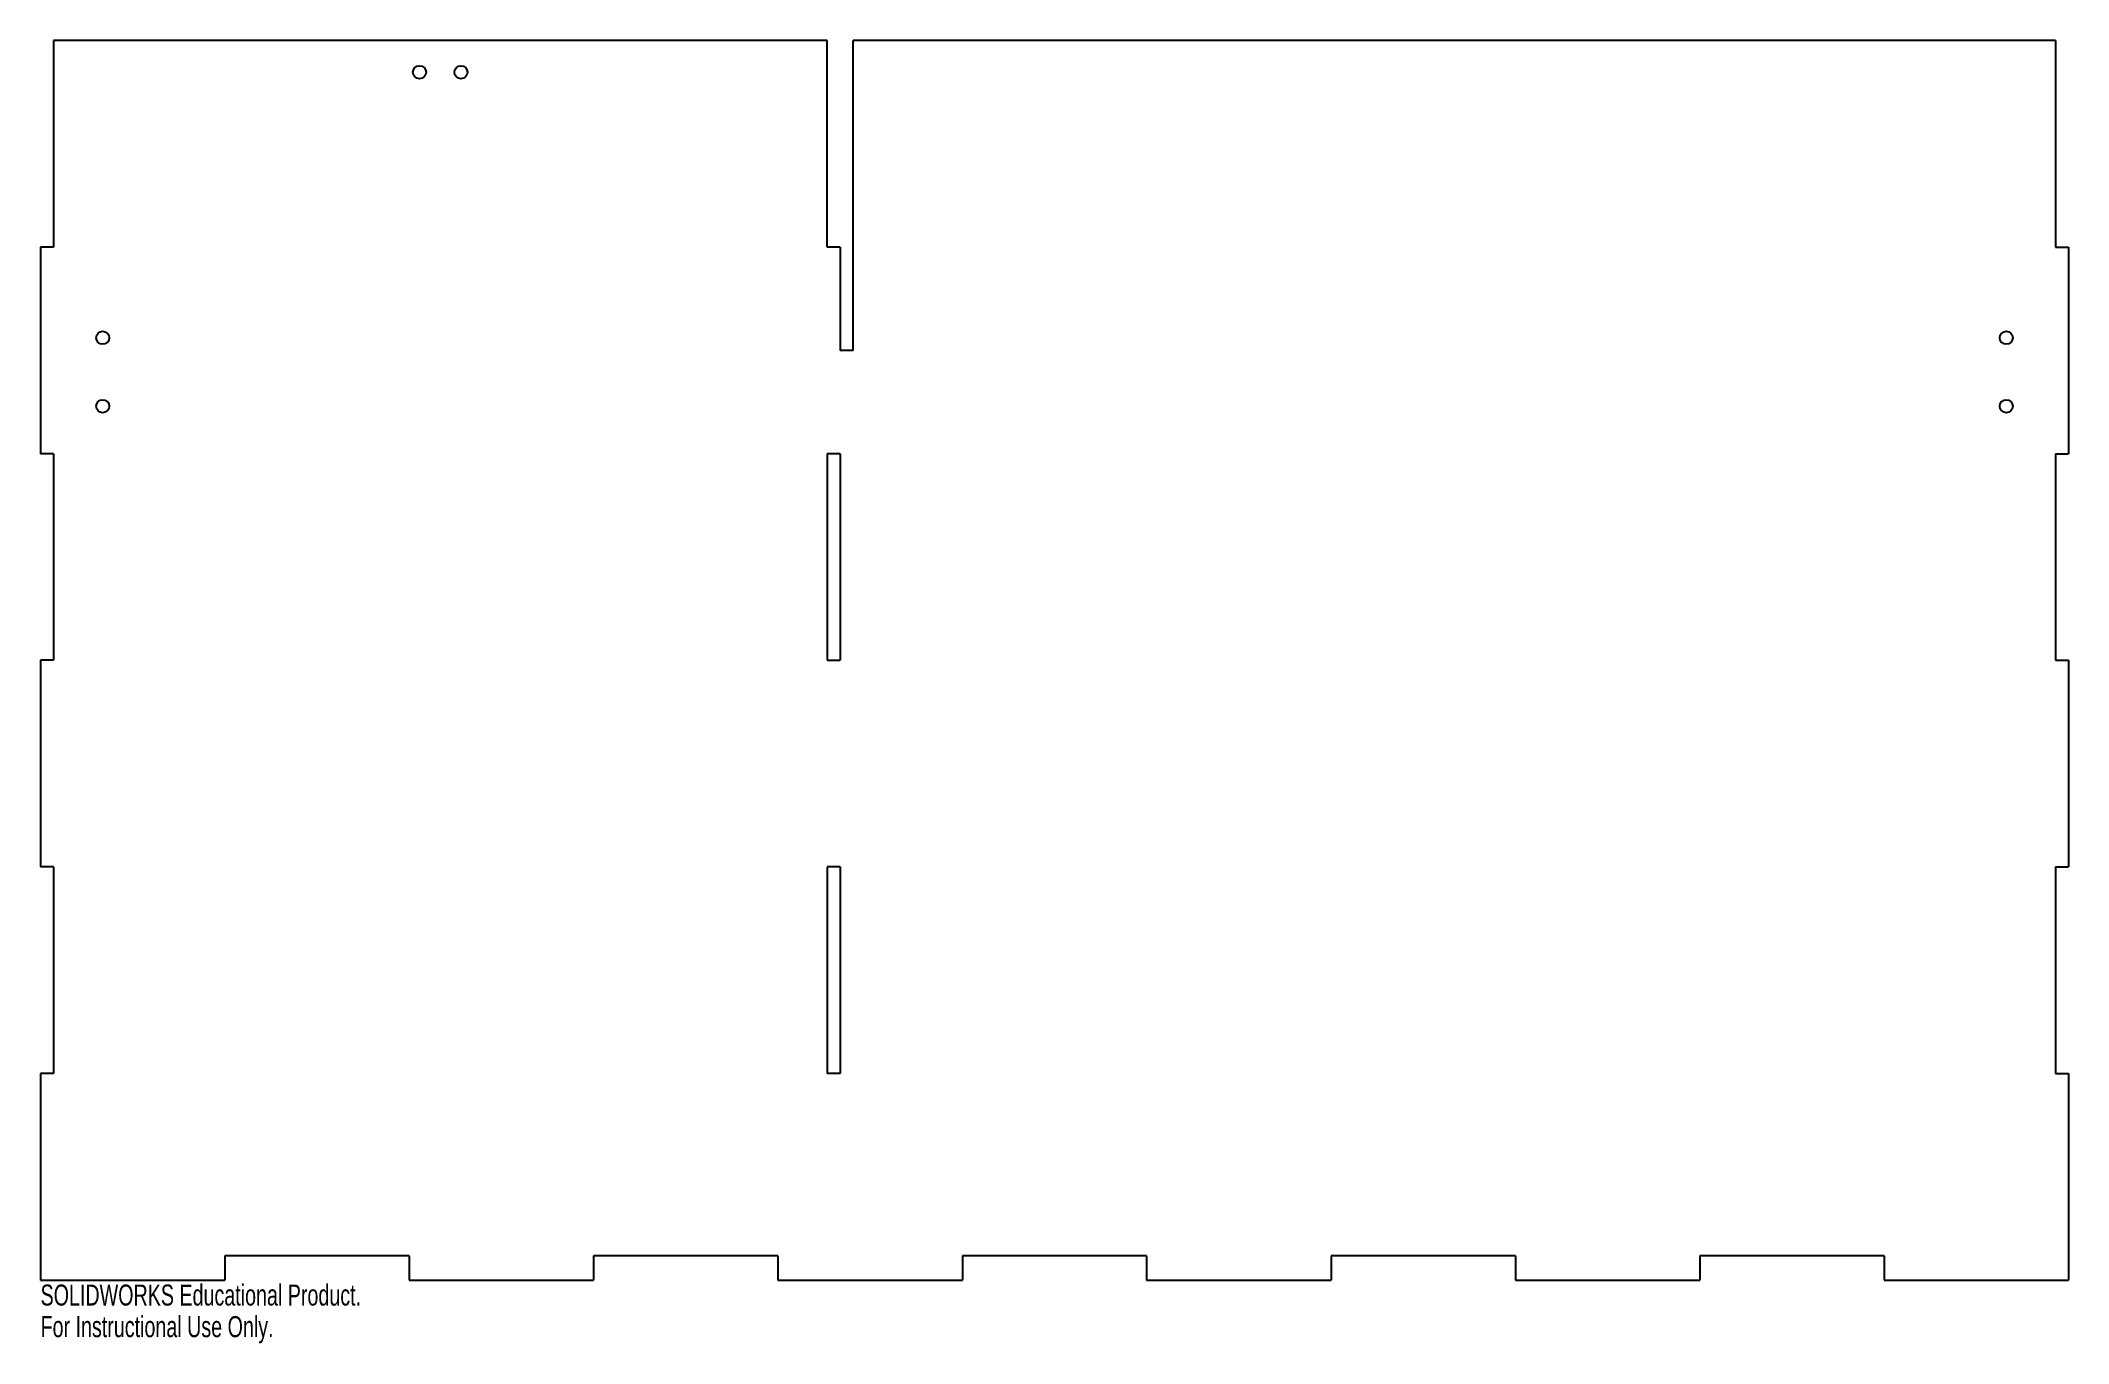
# Model space of a CAD drawing. Header units: inches. Extents: x -9.2 to 9.2, y -6.3 to 5.5.
import ezdxf

# ---------------------------------------------------------------- set-up
doc = ezdxf.new("R2010")
doc.units = ezdxf.units.IN
doc.header["$MEASUREMENT"] = 0
doc.styles.add('SLDTEXTSTYLE0', font='TXT', dxfattribs={"width": 0.7})

msp = doc.modelspace()

# ---------------------------------------------------------------- linework, layer by layer
at = {"color": 7, "linetype": 'Continuous', "lineweight": 25}
for p, q in [((-9.059, 5.5), (-9.059, 3.63)), ((-2.059, 5.5), (-9.059, 5.5)), ((-2.059, 3.63), (-2.059, 5.5)), ((-1.823, 2.695), (-1.823, 5.5)), ((9.059, 5.5), (-1.823, 5.5)), ((9.059, 5.5), (9.059, 3.63)), ((-9.177, 3.63), (-9.177, 1.76)), ((-9.059, 3.63), (-9.177, 3.63)), ((-1.941, 3.63), (-2.059, 3.63)), ((-1.941, 3.63), (-1.941, 2.695)), ((9.059, 3.63), (9.177, 3.63)), ((9.177, 3.63), (9.177, 1.76)), ((-1.823, 2.695), (-1.941, 2.695)), ((-9.059, 1.76), (-9.177, 1.76)), ((-9.059, 1.76), (-9.059, -0.11)), ((-2.059, 1.76), (-2.059, -0.11)), ((-1.941, 1.76), (-2.059, 1.76)), ((-1.941, 1.76), (-1.941, -0.11)), ((9.059, 1.76), (9.177, 1.76)), ((9.059, 1.76), (9.059, -0.11)), ((-9.177, -0.11), (-9.177, -1.98)), ((-9.059, -0.11), (-9.177, -0.11)), ((-2.059, -0.11), (-1.941, -0.11)), ((9.059, -0.11), (9.177, -0.11)), ((9.177, -0.11), (9.177, -1.98)), ((-9.059, -1.98), (-9.177, -1.98)), ((-9.059, -1.98), (-9.059, -3.85)), ((-1.941, -1.98), (-2.059, -1.98)), ((-2.059, -1.98), (-2.059, -3.85)), ((-1.941, -1.98), (-1.941, -3.85)), ((9.059, -1.98), (9.177, -1.98)), ((9.059, -1.98), (9.059, -3.85)), ((-9.177, -3.85), (-9.177, -5.72)), ((-9.059, -3.85), (-9.177, -3.85)), ((-1.941, -3.85), (-2.059, -3.85)), ((9.059, -3.85), (9.177, -3.85)), ((9.177, -3.85), (9.177, -5.72)), ((-5.84, -5.5), (-7.508, -5.5)), ((-7.508, -5.5), (-7.508, -5.72)), ((-5.84, -5.5), (-5.84, -5.72)), ((-2.503, -5.5), (-4.171, -5.5)), ((-4.171, -5.5), (-4.171, -5.72)), ((-2.503, -5.5), (-2.503, -5.72)), ((0.834, -5.5), (-0.834, -5.5)), ((-0.834, -5.5), (-0.834, -5.72)), ((0.834, -5.5), (0.834, -5.72)), ((4.171, -5.5), (2.503, -5.5)), ((2.503, -5.5), (2.503, -5.72)), ((4.171, -5.5), (4.171, -5.72)), ((7.508, -5.5), (5.84, -5.5)), ((5.84, -5.5), (5.84, -5.72)), ((7.508, -5.5), (7.508, -5.72)), ((-9.177, -5.72), (-7.508, -5.72)), ((-5.84, -5.72), (-4.171, -5.72)), ((-2.503, -5.72), (-0.834, -5.72)), ((0.834, -5.72), (2.503, -5.72)), ((4.171, -5.72), (5.84, -5.72)), ((7.508, -5.72), (9.177, -5.72))]:
    msp.add_line(p, q, dxfattribs=at)
for centre in [(-5.747, 5.213), (-5.372, 5.213), (-8.614, 2.81), (8.614, 2.81), (-8.614, 2.19), (8.614, 2.19)]:
    msp.add_circle(centre, 0.0591, dxfattribs=at)

# ---------------------------------------------------------------- texts
at = {"color": 7, "linetype": 'Continuous', "char_height": 0.1903, "attachment_point": 1, "style": 'SLDTEXTSTYLE0'}
for s, insert in [('SOLIDWORKS Educational Product.', (-9.177, -5.76)), ('For Instructional Use Only.', (-9.177, -6.046))]:
    msp.add_mtext(s, dxfattribs=dict(at, insert=insert))

doc.saveas('drawing.dxf')
